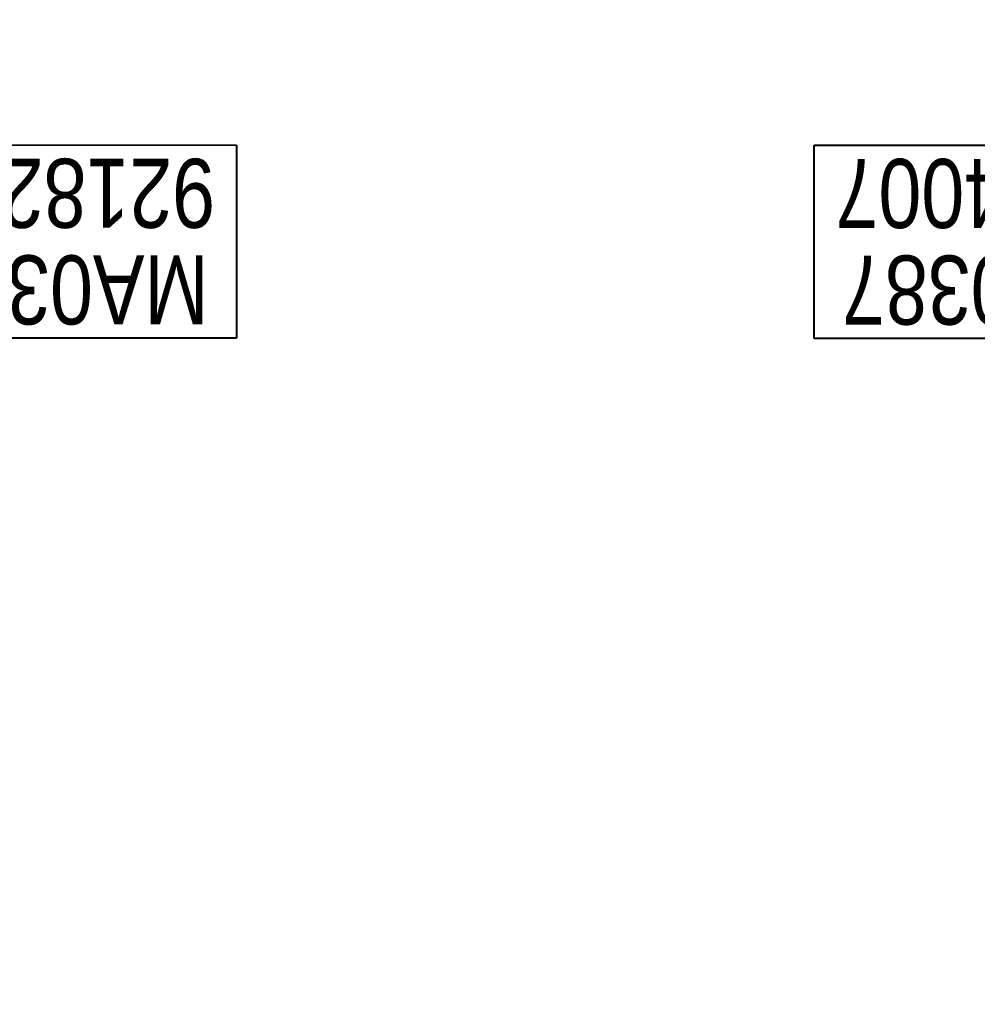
# Model space of a CAD drawing. Header units: centimetres. Extents: x -6122352 to 6876996, y -1694241 to 2592194.
# Drawn here: x 52992 to 59237, y -34859 to -28498 of the extents above; entities that cross this region are included whole.
import ezdxf
from ezdxf.xclip import XClip

# ---------------------------------------------------------------- set-up
doc = ezdxf.new("R2010")
doc.units = ezdxf.units.CM
doc.header["$MEASUREMENT"] = 0
doc.header["$XCLIPFRAME"] = 2
for name, pattern in [('DASHED2', [0.375, 0.25, -0.125]), ('XR-AR-END-SETTING OUT PLAN$0$23585-XR-AR-END-GROUND FLOOR$0$23261-XR-AR-SI-GF$0$HIDDEN', [0.375, 0.25, -0.125]), ('XR-AR-END-SETTING OUT PLAN$0$23585-XR-AR-END-GROUND FLOOR$0$945-4P-1-101-GROUND FLOOR PLAN$0$XR-MIDDLE-GROUND FLOOR PLAN$0$HIDDEN2', [0.1875, 0.125, -0.0625]), ('XR-AR-END-SETTING OUT PLAN$0$23585-XR-AR-END-GROUND FLOOR$0$HIDDEN', [0.375, 0.25, -0.125]), ('XR-AR-END-SETTING OUT PLAN$0$23585-XR-AR-END-GROUND FLOOR$0$XR-END-GROUND FLOOR PLAN$0$HIDDEN', [9.525, 6.35, -3.175]), ('XR-AR-END-SETTING OUT PLAN$0$23585-XR-AR-END-GROUND FLOOR$0$XR-END-GROUND FLOOR PLAN$0$HIDDEN2', [0.1875, 0.125, -0.0625]), ('XR-AR-MID-SETTING OUT FOR MASTER$0$23585-XR-AR-MID-GROUND FLOOR$0$23261-XR-AR-SI-GF$0$HIDDEN', [0.375, 0.25, -0.125]), ('XR-AR-MID-SETTING OUT FOR MASTER$0$23585-XR-AR-MID-GROUND FLOOR$0$945-4P-1-101-GROUND FLOOR PLAN$0$XR-MIDDLE-GROUND FLOOR PLAN$0$HIDDEN', [9.525, 6.35, -3.175]), ('XR-AR-MID-SETTING OUT FOR MASTER$0$23585-XR-AR-MID-GROUND FLOOR$0$945-4P-1-101-GROUND FLOOR PLAN$0$XR-MIDDLE-GROUND FLOOR PLAN$0$HIDDEN2', [0.1875, 0.125, -0.0625])]:
    doc.linetypes.add(name, pattern=pattern)
doc.layers.add('23585-XR-AR-DAMAC PLOT LIMITS$0$1-End units', color=7, linetype='Continuous', lineweight=5, true_color=0xf8991e)
for name, color, linetype, lineweight in [('23585-XR-AR-DAMAC PLOT LIMITS$0$1-Mid units', 41, 'Continuous', 5), ('@ Foundations', 4, 'DASHED2', 50), ('A-ANNO-TEXT', 3, 'Continuous', 25), ('XR-AR-END-SETTING OUT PLAN$0$23585-XR-AR-END-GROUND FLOOR$0$A-DOOR-FULL', 1, 'Continuous', 9), ('XR-AR-END-SETTING OUT PLAN$0$23585-XR-AR-END-GROUND FLOOR$0$A-FLOR-OVHD', 9, 'XR-AR-END-SETTING OUT PLAN$0$23585-XR-AR-END-GROUND FLOOR$0$23261-XR-AR-SI-GF$0$HIDDEN', 15), ('XR-AR-END-SETTING OUT PLAN$0$23585-XR-AR-END-GROUND FLOOR$0$A-FLOR-UNDR', 8, 'XR-AR-END-SETTING OUT PLAN$0$23585-XR-AR-END-GROUND FLOOR$0$HIDDEN', 5), ('XR-AR-END-SETTING OUT PLAN$0$23585-XR-AR-END-GROUND FLOOR$0$A-GLAZ-SILL', 8, 'Continuous', 5), ('XR-AR-END-SETTING OUT PLAN$0$23585-XR-AR-END-GROUND FLOOR$0$A-WALL', 7, 'Continuous', 30), ('XR-AR-END-SETTING OUT PLAN$0$23585-XR-AR-END-GROUND FLOOR$0$S-COLS', 51, 'Continuous', 40), ('XR-AR-END-SETTING OUT PLAN$0$23585-XR-AR-END-GROUND FLOOR$0$S-COLS-PATT', 8, 'Continuous', 5), ('XR-AR-MID-SETTING OUT FOR MASTER$0$23585-XR-AR-MID-GROUND FLOOR$0$$A-WALL', 1, 'Continuous', 5), ('XR-AR-MID-SETTING OUT FOR MASTER$0$23585-XR-AR-MID-GROUND FLOOR$0$A-DOOR-FULL', 1, 'Continuous', 9), ('XR-AR-MID-SETTING OUT FOR MASTER$0$23585-XR-AR-MID-GROUND FLOOR$0$A-FLOR-OVHD', 9, 'XR-AR-MID-SETTING OUT FOR MASTER$0$23585-XR-AR-MID-GROUND FLOOR$0$23261-XR-AR-SI-GF$0$HIDDEN', 15), ('XR-AR-MID-SETTING OUT FOR MASTER$0$23585-XR-AR-MID-GROUND FLOOR$0$A-GLAZ-SILL', 8, 'Continuous', 5), ('XR-AR-MID-SETTING OUT FOR MASTER$0$23585-XR-AR-MID-GROUND FLOOR$0$A-WALL', 7, 'Continuous', 30), ('XR-AR-MID-SETTING OUT FOR MASTER$0$23585-XR-AR-MID-GROUND FLOOR$0$A-WALL-FNSH', 9, 'Continuous', 5), ('XR-AR-MID-SETTING OUT FOR MASTER$0$23585-XR-AR-MID-GROUND FLOOR$0$S-COLS', 51, 'Continuous', 40)]:
    doc.layers.add(name, color=color, linetype=linetype, lineweight=lineweight)
for name, color, linetype in [('@MI-REF LAYER', 7, 'Continuous'), ('B_TH_4', 7, 'Continuous'), ('XR-AR-END-SETTING OUT PLAN$0$23585-XR-AR-END-GROUND FLOOR$0$A-Flor-Hral', 3, 'Continuous'), ('XR-AR-END-SETTING OUT PLAN$0$23585-XR-AR-END-GROUND FLOOR$0$A-Flor-Strs', 1, 'Continuous'), ('XR-AR-MID-SETTING OUT FOR MASTER$0$23585-XR-AR-MID-GROUND FLOOR$0$A-Flor-Hral', 3, 'Continuous'), ('XR-AR-MID-SETTING OUT FOR MASTER$0$23585-XR-AR-MID-GROUND FLOOR$0$A-Flor-Strs', 1, 'Continuous'), ('XR-AR-MID-SETTING OUT FOR MASTER$0$23585-XR-AR-MID-GROUND FLOOR$0$G-SHAD-20', 251, 'Continuous'), ('XR-AR-MID-SETTING OUT FOR MASTER$0$23585-XR-AR-MID-GROUND FLOOR$0$GS-HATCH-FLOOR TILE', 251, 'Continuous')]:
    doc.layers.add(name, color=color, linetype=linetype)
doc.styles.add('Xref group 33-41$0$Overall SOP Plan$0$LAC-609-NG10-1-XREF-GRID-125SC$0$GRID-DIM-NO', font='arial.ttf', dxfattribs={"width": 0.8})

# ---------------------------------------------------------------- blocks, each defined once
blk = doc.blocks.new('23585-XR-AR-DAMAC PLOT LIMITS')
at = {"layer": '23585-XR-AR-DAMAC PLOT LIMITS$0$1-End units', "color": 251, "true_color": 0x636466}
blk.add_lwpolyline([(496454.3553, 2768902.8401), (496436.6601, 2768919.0535), (496442.8417, 2768925.7999), (496460.5367, 2768909.5863)], close=True, dxfattribs=at)
at = {"layer": '23585-XR-AR-DAMAC PLOT LIMITS$0$1-Mid units', "color": 251, "true_color": 0x636466}
blk.add_lwpolyline([(496460.5367, 2768909.5863), (496442.8417, 2768925.7999), (496446.8949, 2768930.2237), (496464.5901, 2768914.0099)], close=True, dxfattribs=at)
blk = doc.blocks.new('A$Cf093b529')
at = {"layer": 'A-ANNO-TEXT'}
blk.add_blockref('23585-XR-AR-DAMAC PLOT LIMITS', (-495391.9901, -2768603.4419), dxfattribs=at)
blk = doc.blocks.new('*U36')
at = {"linetype": 'XR-AR-END-SETTING OUT PLAN$0$23585-XR-AR-END-GROUND FLOOR$0$XR-END-GROUND FLOOR PLAN$0$HIDDEN', "ltscale": 0.2}
blk.add_lwpolyline([(672.5, 0, 0, 0, 0), (125, 0, 16.7, 16.7, 0), (62.5, -171.7, 16.7, 16.7, 0), (-62.5, 171.7, 16.7, 16.7, 0), (-125, 0, 0, 0, 0), (-771.8, 0, 0, 0, 0)], format="xyseb", dxfattribs=at)
blk = doc.blocks.new('*U774')
for points in [[(91, 0), (41, 0), (41, 1021), (91, 1021)], [(0, 0), (38, 0), (38, -50), (50, -50), (50, -122.2), (0, -122.2)], [(1100, 0), (1062, 0), (1062, -50), (1050, -50), (1050, -122.2), (1100, -122.2)]]:
    blk.add_lwpolyline(points, close=True)
at = {"color": 8, "linetype": 'XR-AR-END-SETTING OUT PLAN$0$23585-XR-AR-END-GROUND FLOOR$0$XR-END-GROUND FLOOR PLAN$0$HIDDEN2'}
blk.add_arc((41, 0), 1021, 0, 90, dxfattribs=at)
at = {"layer": 'XR-AR-END-SETTING OUT PLAN$0$23585-XR-AR-END-GROUND FLOOR$0$A-GLAZ-SILL', "linetype": 'XR-AR-END-SETTING OUT PLAN$0$23585-XR-AR-END-GROUND FLOOR$0$945-4P-1-101-GROUND FLOOR PLAN$0$XR-MIDDLE-GROUND FLOOR PLAN$0$HIDDEN2', "ltscale": 3}
blk.add_lwpolyline([(0, 0), (1100, 0), (1100, -122.2), (0, -122.2)], close=True, dxfattribs=at)
blk = doc.blocks.new('XR-AR-END-SETTING OUT PLAN$0$23585-XR-AR-END-GROUND FLOOR$0$A$C75a8815d')
at = {"layer": 'XR-AR-END-SETTING OUT PLAN$0$23585-XR-AR-END-GROUND FLOOR$0$S-COLS', "color": 252, "lineweight": 30}
blk.add_lwpolyline([(6049.9, 10644.6), (6049.9, 9444.6), (6249.9, 9444.6), (6249.9, 10644.6)], close=True, dxfattribs=at)
blk = doc.blocks.new('XR-AR-END-SETTING OUT PLAN')
at = {"layer": 'XR-AR-END-SETTING OUT PLAN$0$23585-XR-AR-END-GROUND FLOOR$0$A-Flor-Hral', "color": 8}
for p, q in [((7060.1, 13800), (9050.1, 13800)), ((7060.1, 13750), (7060.1, 13800)), ((7060.1, 13750), (9050.1, 13750)), ((7060.1, 12850), (8050.1, 12850)), ((7060.1, 12800), (7060.1, 12850)), ((8050.1, 11545), (8050.1, 12850)), ((7060.1, 12800), (8000.1, 12800)), ((8000.1, 11526.8), (8000.1, 12800))]:
    blk.add_line(p, q, dxfattribs=at)
at = {"layer": 'XR-AR-END-SETTING OUT PLAN$0$23585-XR-AR-END-GROUND FLOOR$0$A-Flor-Strs', "color": 8}
for p, q in [((7110.1, 13850), (9050.1, 13850)), ((7110.1, 13800), (7110.1, 13850)), ((7390.1, 13800), (7390.1, 13850)), ((7670.1, 13800), (7670.1, 13850)), ((7950.1, 13800), (7950.1, 13850)), ((7110.1, 12850), (7110.1, 13750)), ((7390.1, 12850), (7390.1, 13750)), ((7670.1, 12850), (7670.1, 13750)), ((7950.1, 12850), (7950.1, 13750)), ((7110.1, 12750), (7110.1, 12800)), ((7390.1, 12750), (7390.1, 12800)), ((7670.1, 12750), (7670.1, 12800)), ((7950.1, 12800), (7950.1, 11508.5)), ((7950.1, 12750), (8000.1, 12750)), ((8050.1, 12750), (9050.1, 12750)), ((8000.1, 12470), (7950.1, 12470)), ((8050.1, 12470), (9050.1, 12470)), ((8000.1, 12190), (7950.1, 12190)), ((8050.1, 12190), (9050.1, 12190)), ((8000.1, 11910), (7950.1, 11910)), ((8050.1, 11910), (9050.1, 11910)), ((8000.1, 11630), (7950.1, 11630)), ((8050.1, 11630), (8280.1, 11630))]:
    blk.add_line(p, q, dxfattribs=at)
at = {"layer": 'XR-AR-END-SETTING OUT PLAN$0$23585-XR-AR-END-GROUND FLOOR$0$A-Flor-Strs', "color": 8, "linetype": 'XR-AR-END-SETTING OUT PLAN$0$23585-XR-AR-END-GROUND FLOOR$0$XR-END-GROUND FLOOR PLAN$0$HIDDEN', "ltscale": 0.1}
for p, q in [((8280.1, 11630), (8413.8, 11630)), ((8500, 11630), (9050.1, 11630)), ((8000.1, 9060), (8000.1, 11526.8)), ((8050.1, 9010), (8050.1, 11545)), ((7950.1, 11508.5), (7950.1, 8110)), ((8000.1, 11350), (7950.1, 11350)), ((8050.1, 11350), (9050.1, 11350)), ((8000.1, 11070), (7950.1, 11070)), ((8050.1, 11070), (9050.1, 11070)), ((8000.1, 10790), (7950.1, 10790)), ((8050.1, 10790), (9050.1, 10790)), ((8000.1, 10510), (7950.1, 10510)), ((8050.1, 10510), (9050.1, 10510))]:
    blk.add_line(p, q, dxfattribs=at)
at = {"layer": 'XR-AR-END-SETTING OUT PLAN$0$23585-XR-AR-END-GROUND FLOOR$0$A-Flor-Strs', "color": 8}
for points in [[(8550.1, 12190), (8550.1, 13300), (7110.1, 13300)], [(8413.8, 11630), (8500.1, 11630)]]:
    blk.add_lwpolyline(points, dxfattribs=at)
at = {"layer": 'XR-AR-END-SETTING OUT PLAN$0$23585-XR-AR-END-GROUND FLOOR$0$A-Flor-Strs', "color": 8, "const_width": 20}
blk.add_lwpolyline([(8325.1, 12330), (8550.1, 12190), (8775.1, 12330)], dxfattribs=at)
at = {"layer": 'XR-AR-END-SETTING OUT PLAN$0$23585-XR-AR-END-GROUND FLOOR$0$A-Flor-Strs', "color": 8}
blk.add_circle((7110.1, 13300), 41.8, dxfattribs=at)
at = {"layer": 'XR-AR-END-SETTING OUT PLAN$0$23585-XR-AR-END-GROUND FLOOR$0$A-FLOR-UNDR', "color": 8, "ltscale": 5}
blk.add_line((7950.1, 12650), (9050.1, 12650), dxfattribs=at)
at = {"layer": 'XR-AR-END-SETTING OUT PLAN$0$23585-XR-AR-END-GROUND FLOOR$0$A-WALL', "color": 8}
for points in [[(9250.1, 6650), (9050.1, 6650), (9050.1, 8750), (6850.1, 8750), (6850.1, 8700), (6750.1, 8700), (6750.1, 8750), (6650.1, 8750), (6650.1, 8850), (6950.1, 8850), (6950.1, 8900), (7050.1, 8900), (7050.1, 8850), (9050.1, 8850), (9050.1, 10350), (7050.1, 10350), (7050.1, 9800), (6950.1, 9800), (6950.1, 10550), (7050.1, 10550), (7050.1, 10450), (9050.1, 10450), (9049.9, 19523.4), (9250, 19523.4)], [(7150.1, 12100), (7100.1, 12100), (7100.1, 11550), (7150.1, 11550)]]:
    blk.add_lwpolyline(points, close=True, dxfattribs=at)
for points in [[(7250.1, 12200), (7250.1, 11450), (6950.1, 11450), (6950.1, 12750), (7950.1, 12750), (7950.1, 12650), (7100.1, 12650), (7100.1, 12200), (7250.1, 12200), (7250.1, 12200), (7250.1, 12200)], [(7050.1, 10450), (7050.1, 10350)], [(9050.1, 10450), (9050.1, 10350)]]:
    blk.add_lwpolyline(points, dxfattribs=at)
at = {"layer": 'XR-AR-END-SETTING OUT PLAN$0$23585-XR-AR-END-GROUND FLOOR$0$S-COLS-PATT', "color": 8}
for p, q in [((7100.1, 12100), (7137.4, 12100)), ((7141.9, 12100), (7150.1, 12100)), ((7200.1, 12100), (7250.1, 12100))]:
    blk.add_line(p, q, dxfattribs=at)
at = {"layer": 'XR-AR-END-SETTING OUT PLAN$0$23585-XR-AR-END-GROUND FLOOR$0$A-DOOR-FULL', "color": 8, "xscale": -0.8181818181818169, "yscale": 0.8181818181818169, "zscale": 0.8181818181818167, "rotation": 270}
blk.add_blockref('*U774', (7050.1, 10550), dxfattribs=at)
at = {"layer": 'XR-AR-END-SETTING OUT PLAN$0$23585-XR-AR-END-GROUND FLOOR$0$A-FLOR-OVHD', "color": 8, "xscale": -0.999999999999999, "rotation": 199.9831065219304}
blk.add_blockref('*U36', (8500, 11710), dxfattribs=at)
at = {"layer": 'XR-AR-END-SETTING OUT PLAN$0$23585-XR-AR-END-GROUND FLOOR$0$S-COLS-PATT', "color": 8}
blk.add_blockref('XR-AR-END-SETTING OUT PLAN$0$23585-XR-AR-END-GROUND FLOOR$0$A$C75a8815d', (3000.1, 5500), dxfattribs=at)
blk = doc.blocks.new('END UNIT')
at = {"xscale": 0.001, "yscale": 0.001, "zscale": 0.001}
blk.add_blockref('XR-AR-END-SETTING OUT PLAN', (-9.1502, 0), dxfattribs=at)
blk = doc.blocks.new('*U27')
for points in [[(91, 0), (41, 0), (41, 1021), (91, 1021)], [(0, 0), (38, 0), (38, -50), (50, -50), (50, -250), (0, -250)], [(1100, 0), (1062, 0), (1062, -50), (1050, -50), (1050, -250), (1100, -250)]]:
    blk.add_lwpolyline(points, close=True)
at = {"color": 8, "linetype": 'XR-AR-MID-SETTING OUT FOR MASTER$0$23585-XR-AR-MID-GROUND FLOOR$0$945-4P-1-101-GROUND FLOOR PLAN$0$XR-MIDDLE-GROUND FLOOR PLAN$0$HIDDEN2'}
blk.add_arc((41, 0), 1021, 0, 90, dxfattribs=at)
at = {"layer": 'XR-AR-MID-SETTING OUT FOR MASTER$0$23585-XR-AR-MID-GROUND FLOOR$0$A-GLAZ-SILL', "linetype": 'XR-AR-MID-SETTING OUT FOR MASTER$0$23585-XR-AR-MID-GROUND FLOOR$0$945-4P-1-101-GROUND FLOOR PLAN$0$XR-MIDDLE-GROUND FLOOR PLAN$0$HIDDEN2', "ltscale": 3}
blk.add_lwpolyline([(0, 0), (1100, 0), (1100, -250), (0, -250)], close=True, dxfattribs=at)
blk = doc.blocks.new('XR-AR-MID-SETTING OUT FOR MASTER$0$23585-XR-AR-MID-GROUND FLOOR$0$945-4P-1-101-GROUND FLOOR PLAN$0$XR-MIDDLE-GROUND FLOOR PLAN$0$BREAK LINE1')
blk.add_lwpolyline([(648.2, -6.2, 0, 0, 0), (100.8, -6.2, 16.7, 16.7, 0), (38.3, -177.9, 16.7, 16.7, 0), (-86.7, 165.6, 16.7, 16.7, 0), (-149.2, -6.2, 0, 0, 0), (-912.1, -6.2, 0, 0, 0)], format="xyseb")
blk = doc.blocks.new('XR-AR-MID-SETTING OUT FOR MASTER$0$23585-XR-AR-MID-GROUND FLOOR$0$945-4P-1-101-GROUND FLOOR PLAN$0$XR-MIDDLE-GROUND FLOOR PLAN$0$WRFWF')
at = {"layer": 'XR-AR-MID-SETTING OUT FOR MASTER$0$23585-XR-AR-MID-GROUND FLOOR$0$A-FLOR-OVHD', "linetype": 'XR-AR-MID-SETTING OUT FOR MASTER$0$23585-XR-AR-MID-GROUND FLOOR$0$945-4P-1-101-GROUND FLOOR PLAN$0$XR-MIDDLE-GROUND FLOOR PLAN$0$HIDDEN', "ltscale": 0.1}
for p, q in [((9250, 14090), (9250, 9909.4)), ((10350, 14089.4), (9250, 14089.4)), ((10350, 13809.4), (9250, 13809.4)), ((10350, 13529.4), (9250, 13529.4)), ((10350, 13249.4), (9250, 13249.4)), ((10350, 12969.4), (9250, 12969.4)), ((10350, 12689.4), (9250, 12689.4)), ((10350, 12409.4), (9250, 12409.4)), ((10350, 12129.4), (9250, 12129.4)), ((10350, 11849.4), (9250, 11849.4)), ((10350, 11569.4), (9250, 11569.4)), ((10350, 11289.4), (9250, 11289.4)), ((10350, 11009.4), (9250, 11009.4)), ((10350, 11009.4), (10350, 9909.4)), ((10350, 9909.4), (9250, 9909.4))]:
    blk.add_line(p, q, dxfattribs=at)
blk.add_lwpolyline([(10350, 14370), (10350, 11009.4)], dxfattribs=at)
blk = doc.blocks.new('XR-AR-MID-SETTING OUT FOR MASTER$0$23585-XR-AR-MID-GROUND FLOOR$0$945-4P-1-101-GROUND FLOOR PLAN$0$XR-MIDDLE-GROUND FLOOR PLAN$0$ASDASDASD')
blk.add_wipeout([(-42428.5, 24502.3), (-42278.5, 24502.3), (-42278.5, 24052.3), (-42428.5, 24052.3)])
blk.add_hatch(color=256).paths.add_polyline_path([(-42428.5, 24502.3), (-42278.5, 24502.3), (-42428.5, 24052.3)])
for p, q in [((-42278.5, 24502.3), (-42428.5, 24502.3)), ((-42428.5, 24502.3), (-42428.5, 24052.3)), ((-42428.5, 24052.3), (-42278.5, 24502.3)), ((-42278.5, 24052.3), (-42278.5, 24502.3)), ((-42428.5, 24052.3), (-42278.5, 24052.3))]:
    blk.add_line(p, q)
blk = doc.blocks.new('*U773')
for points in [[(91, 0), (41, 0), (41, 1021), (91, 1021)], [(0, 0), (38, 0), (38, -50), (50, -50), (50, -122.2), (0, -122.2)], [(1100, 0), (1062, 0), (1062, -50), (1050, -50), (1050, -122.2), (1100, -122.2)]]:
    blk.add_lwpolyline(points, close=True)
at = {"color": 8, "linetype": 'XR-AR-MID-SETTING OUT FOR MASTER$0$23585-XR-AR-MID-GROUND FLOOR$0$945-4P-1-101-GROUND FLOOR PLAN$0$XR-MIDDLE-GROUND FLOOR PLAN$0$HIDDEN2'}
blk.add_arc((41, 0), 1021, 0, 90, dxfattribs=at)
at = {"layer": 'XR-AR-MID-SETTING OUT FOR MASTER$0$23585-XR-AR-MID-GROUND FLOOR$0$A-GLAZ-SILL', "linetype": 'XR-AR-MID-SETTING OUT FOR MASTER$0$23585-XR-AR-MID-GROUND FLOOR$0$945-4P-1-101-GROUND FLOOR PLAN$0$XR-MIDDLE-GROUND FLOOR PLAN$0$HIDDEN2', "ltscale": 3}
blk.add_lwpolyline([(0, 0), (1100, 0), (1100, -122.2), (0, -122.2)], close=True, dxfattribs=at)
blk = doc.blocks.new('XR-AR-MID-SETTING OUT FOR MASTER$0$23585-XR-AR-MID-GROUND FLOOR$0$A$C08698786')
at = {"layer": 'XR-AR-MID-SETTING OUT FOR MASTER$0$23585-XR-AR-MID-GROUND FLOOR$0$S-COLS', "color": 252, "lineweight": 30}
blk.add_lwpolyline([(-100.1, 16144.6), (-100.1, 14944.6), (99.9, 14944.6), (99.9, 16144.6)], close=True, dxfattribs=at)
blk = doc.blocks.new('XR-AR-MID-SETTING OUT FOR MASTER')
at = {"layer": 'XR-AR-MID-SETTING OUT FOR MASTER$0$23585-XR-AR-MID-GROUND FLOOR$0$A-Flor-Hral', "color": 8}
blk.add_lwpolyline([(100, 14902.7), (2090, 14902.7), (2090, 14852.7), (100, 14852.7)], dxfattribs=at)
at = {"layer": 'XR-AR-MID-SETTING OUT FOR MASTER$0$23585-XR-AR-MID-GROUND FLOOR$0$A-FLOR-OVHD', "color": 8, "linetype": 'XR-AR-MID-SETTING OUT FOR MASTER$0$23585-XR-AR-MID-GROUND FLOOR$0$23261-XR-AR-SI-GF$0$HIDDEN', "ltscale": 5}
blk.add_lwpolyline([(2750, 12002.6), (3250, 12002.6), (3250, 11502.7), (2750, 11502.7)], close=True, dxfattribs=at)
for points in [[(2750, 12002.6), (3250, 11502.7)], [(2750, 11502.7), (3250, 12002.6)]]:
    blk.add_lwpolyline(points, dxfattribs=at)
at = {"layer": 'XR-AR-MID-SETTING OUT FOR MASTER$0$23585-XR-AR-MID-GROUND FLOOR$0$A-Flor-Strs', "color": 8}
for p, q in [((2040, 14952.7), (100, 14952.7)), ((1200, 14952.7), (1200, 14902.7)), ((1480, 14952.7), (1480, 14902.7)), ((1760, 14952.7), (1760, 14902.7)), ((2040, 14952.7), (2040, 14902.7)), ((1200, 14852.7), (1200, 13952.7)), ((1480, 14852.7), (1480, 13952.7)), ((1760, 14852.7), (1760, 13952.7)), ((2040, 14852.7), (2040, 13952.7)), ((1480, 13902.7), (1480, 13852.7)), ((1760, 13902.7), (1760, 13852.7)), ((2040, 13902.7), (2040, 13852.7)), ((1100, 13852.7), (100, 13852.7)), ((1200, 13852.7), (1200, 13573.2)), ((1100, 13572.7), (100, 13572.7)), ((1200, 13572.7), (1150, 13572.7))]:
    blk.add_line(p, q, dxfattribs=at)
blk.add_lwpolyline([(1200, 13902.7), (1200, 13852.7), (1150, 13852.7)], dxfattribs=at)
at = {"layer": 'XR-AR-MID-SETTING OUT FOR MASTER$0$23585-XR-AR-MID-GROUND FLOOR$0$A-Flor-Strs', "color": 8, "const_width": 15}
blk.add_lwpolyline([(455.2, 13685.2), (650, 13572.7), (844.9, 13685.2)], dxfattribs=at)
at = {"layer": 'XR-AR-MID-SETTING OUT FOR MASTER$0$23585-XR-AR-MID-GROUND FLOOR$0$A-Flor-Strs', "color": 8}
blk.add_circle((2040, 14402.7), 45, dxfattribs=at)
at = {"layer": 'XR-AR-MID-SETTING OUT FOR MASTER$0$23585-XR-AR-MID-GROUND FLOOR$0$A-WALL', "color": 8}
blk.add_lwpolyline([(1950, 13202.6), (2000, 13202.6), (2000, 13652.6), (1950, 13652.6)], close=True, dxfattribs=at)
blk.add_lwpolyline([(2100, 11050), (2100, 10950)], dxfattribs=at)
at = {"layer": 'XR-AR-MID-SETTING OUT FOR MASTER$0$23585-XR-AR-MID-GROUND FLOOR$0$A-WALL-FNSH', "color": 8}
for points in [[(2080, 10930), (120, 10930), (120, 8972.8), (1100, 8972.8), (1100, 8952.8)], [(2100, 9950), (2080, 9950), (2080, 10930)]]:
    blk.add_lwpolyline(points, dxfattribs=at)
at = {"layer": 'XR-AR-MID-SETTING OUT FOR MASTER$0$23585-XR-AR-MID-GROUND FLOOR$0$$A-WALL', "color": 8}
blk.add_blockref('XR-AR-MID-SETTING OUT FOR MASTER$0$23585-XR-AR-MID-GROUND FLOOR$0$945-4P-1-101-GROUND FLOOR PLAN$0$XR-MIDDLE-GROUND FLOOR PLAN$0$WRFWF', (-9150, -796.8), dxfattribs=at)
at = {"layer": 'XR-AR-MID-SETTING OUT FOR MASTER$0$23585-XR-AR-MID-GROUND FLOOR$0$A-DOOR-FULL', "color": 8, "xscale": 0.8181820445283869, "yscale": 0.8181820445283869, "zscale": 0.8181820445283869, "rotation": 90}
blk.add_blockref('*U773', (2100.1, 11150), dxfattribs=at)
at = {"layer": 'XR-AR-MID-SETTING OUT FOR MASTER$0$23585-XR-AR-MID-GROUND FLOOR$0$A-DOOR-FULL', "color": 8, "rotation": 90}
blk.add_blockref('*U27', (3400, 9927.6), dxfattribs=at)
at = {"layer": 'XR-AR-MID-SETTING OUT FOR MASTER$0$23585-XR-AR-MID-GROUND FLOOR$0$A-FLOR-OVHD', "color": 8, "linetype": 'XR-AR-MID-SETTING OUT FOR MASTER$0$23585-XR-AR-MID-GROUND FLOOR$0$23261-XR-AR-SI-GF$0$HIDDEN', "ltscale": 5, "xscale": -0.9999999999999997, "rotation": 194.2810957359752}
blk.add_blockref('XR-AR-MID-SETTING OUT FOR MASTER$0$23585-XR-AR-MID-GROUND FLOOR$0$945-4P-1-101-GROUND FLOOR PLAN$0$XR-MIDDLE-GROUND FLOOR PLAN$0$BREAK LINE1', (675, 13433.2), dxfattribs=at)
at = {"layer": 'XR-AR-MID-SETTING OUT FOR MASTER$0$23585-XR-AR-MID-GROUND FLOOR$0$G-SHAD-20', "color": 8}
blk.add_blockref('XR-AR-MID-SETTING OUT FOR MASTER$0$23585-XR-AR-MID-GROUND FLOOR$0$945-4P-1-101-GROUND FLOOR PLAN$0$XR-MIDDLE-GROUND FLOOR PLAN$0$ASDASDASD', (44478.5, -10849.7), dxfattribs=at)
at = {"layer": 'XR-AR-MID-SETTING OUT FOR MASTER$0$23585-XR-AR-MID-GROUND FLOOR$0$A-Flor-Hral', "color": 8}
blk.add_lwpolyline([(1150, 13560.5), (1150, 13902.7), (2090, 13902.7), (2090, 13952.7), (1100, 13952.7), (1100, 13547.8)], dxfattribs=at)
at = {"layer": 'XR-AR-MID-SETTING OUT FOR MASTER$0$23585-XR-AR-MID-GROUND FLOOR$0$A-Flor-Strs', "color": 8}
blk.add_lwpolyline([(650, 13572.7), (650, 14402.7), (2040, 14402.7)], dxfattribs=at)
at = {"layer": 'XR-AR-MID-SETTING OUT FOR MASTER$0$23585-XR-AR-MID-GROUND FLOOR$0$A-WALL', "color": 8}
for points in [[(100, 19472.7), (-100, 19472.7), (-100, 5500), (100, 5500), (100, 8850.1), (1100, 8850.1), (1100, 8950.1), (100, 8950.1), (100, 10950), (2100, 10950), (2100, 9950.1), (2200, 9950.1), (2200.1, 11150), (2100.1, 11150), (2100, 11050), (100, 11050)], [(2200, 13652.6), (2200, 13652.6), (2200, 13852.6), (1200, 13852.7), (1200, 13752.7), (1850, 13752.6), (1850, 13102.6), (2100.1, 13102.6), (2100.1, 12652.6), (1950, 12652.6), (1950, 12552.4), (2100.1, 12552.4), (2100, 12050), (2200, 12050), (2200, 13202.6), (2050, 13202.6), (2050, 13652.6), (2200, 13652.6)]]:
    blk.add_lwpolyline(points, close=True, dxfattribs=at)
at = {"layer": 'XR-AR-MID-SETTING OUT FOR MASTER$0$23585-XR-AR-MID-GROUND FLOOR$0$GS-HATCH-FLOOR TILE', "color": 8}
blk.add_blockref('XR-AR-MID-SETTING OUT FOR MASTER$0$23585-XR-AR-MID-GROUND FLOOR$0$A$C08698786', (0, 0), dxfattribs=at)
blk = doc.blocks.new('MID UNIT')
at = {"xscale": 0.001, "yscale": 0.001, "zscale": 0.001}
blk.add_blockref('XR-AR-MID-SETTING OUT FOR MASTER', (0, 0), dxfattribs=at)
blk = doc.blocks.new('TH_4')
at = {"xscale": -1}
blk.add_blockref('END UNIT', (495826.3054, 2769130.5141), dxfattribs=at)
blk.add_blockref('MID UNIT', (495826.3054, 2769130.5141), dxfattribs=at)
blk = doc.blocks.new('A$C780da55d')
at = {"layer": 'B_TH_4', "xscale": 1.000039159572381, "yscale": 1.000039159572381, "zscale": 1.000039159572381}
blk.add_blockref('TH_4', (-495814.0705, -2769239.3021), dxfattribs=at)
blk = doc.blocks.new('23585-XR-AR-MALDIVE-2$0$TH_4')
blk.add_blockref('A$C780da55d', (495794.6554, 2769130.8641))
at = {"layer": '@ Foundations', "linetype": 'DASHED2', "ltscale": 0.25}
blk.add_lwpolyline([(495824.9554, 2769144.3068), (495827.6554, 2769144.3068), (495827.6554, 2769149.6568), (495824.9554, 2769149.6568)], close=True, dxfattribs=at)

msp = doc.modelspace()

# ---------------------------------------------------------------- block references
at = {"layer": '@MI-REF LAYER', "xscale": 1000, "yscale": 1000, "zscale": 1000, "rotation": 312.4882903633292}
msp.add_blockref('A$Cf093b529', (-891608.73293, 539022.72011), dxfattribs=at)

# ---------------------------------------------------------------- next in the draw order: block references
at = {"layer": '@MI-REF LAYER'}
ref = msp.add_blockref('23585-XR-AR-MALDIVE-2$0$TH_4', (496374962.51022, 2769024078.66372), dxfattribs=dict(at, xscale=999.9999999999998, yscale=999.9999999999998, zscale=999.9999999999998, rotation=179.9898040398786))
XClip(ref).set_block_clipping_path([(495835.3952669692, 2769154.4442930208), (495826.305352625, 2769154.414279006), (495820.3054934181, 2769154.4143766281), (495814.3054908365, 2769154.4143391368), (495808.3054860043, 2769154.4143016459), (495802.3054811698, 2769154.4142641542), (495793.2155667376, 2769154.4543940844), (495793.2155817151, 2769130.5143736028), (495835.3974956125, 2769130.5144396857)])

# ---------------------------------------------------------------- next in the draw order: wipeouts: each hides what was drawn before it
at = {"color": 10}
msp.add_wipeout([(49734.5779, -37930.69829), (49737.16266, -23656.86742), (86038.72835, -23663.32739), (86036.23297, -37937.15828), (79785.98747, -37936.04602), (79786.17562, -37635.41642), (55984.74283, -37631.18088), (55984.8234, -37931.81053)], dxfattribs=at).dxf.layer = '@MI-REF LAYER'

# ---------------------------------------------------------------- next in the draw order: texts
at = {"layer": '@MI-REF LAYER', "color": 7, "char_height": 450, "width": 2056.8768806, "attachment_point": 1, "rotation": 179.989162847, "line_spacing_factor": 0.839439, "style": 'Xref group 33-41$0$Overall SOP Plan$0$LAC-609-NG10-1-XREF-GRID-125SC$0$GRID-DIM-NO', "bg_fill": 19, "box_fill_scale": 1.2, "bg_fill_color": 256, "bg_fill_transparency": 0}
for s, insert in [('\\pxqc;MA0386\\P9218270', (54316.57295, -30485.58975, -157.46104)), ('\\pxqc;MA0387\\P9214007', (60318.27968, -30486.69435, -157.46104))]:
    msp.add_mtext(s, dxfattribs=dict(at, insert=insert))

doc.saveas('drawing.dxf')
